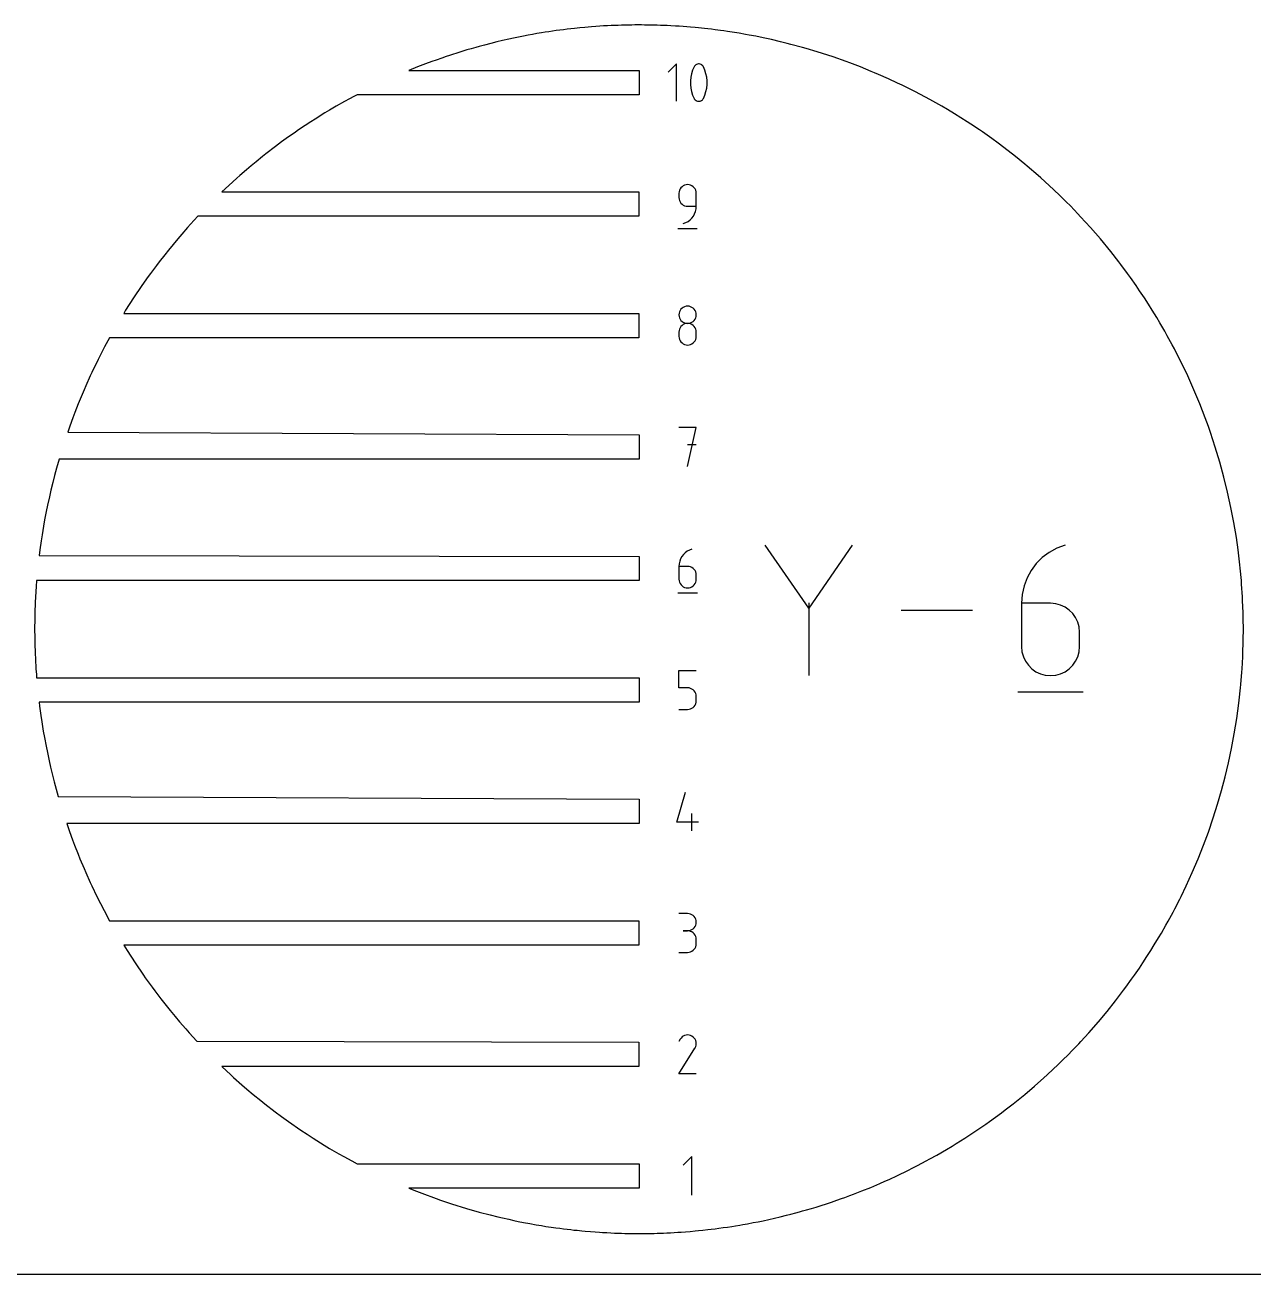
# Model space of a CAD drawing. Extents: x 0 to 1000, y 0 to 1000.
# Drawn here: x 207.2 to 409.4, y 0 to 205.7 of the extents above; entities that cross this region are included whole.
import ezdxf

# ---------------------------------------------------------------- set-up
doc = ezdxf.new("R2010")
doc.units = 0

msp = doc.modelspace()

# ---------------------------------------------------------------- linework, layer by layer
at = {"layer": 'annotation', "color": 1}
for p, q in [((314.487879, 199.238644), (313.119108, 197.869487)), ((314.487879, 193.081685), (314.487879, 199.238644)), ((316.974022, 197.624986), (316.856014, 197.042333)), ((317.151033, 198.196097), (316.974022, 197.624986)), ((317.387048, 198.751112), (317.151033, 198.196097)), ((317.466527, 198.883282), (317.387048, 198.751112)), ((317.387048, 198.751112), (317.387048, 198.751112)), ((317.565579, 198.995913), (317.466527, 198.883282)), ((317.680923, 199.087917), (317.565579, 198.995913)), ((317.809281, 199.158204), (317.680923, 199.087917)), ((317.947373, 199.205682), (317.809281, 199.158204)), ((318.091919, 199.229263), (317.947373, 199.205682)), ((318.23964, 199.227857), (318.091919, 199.229263)), ((318.387256, 199.200372), (318.23964, 199.227857)), ((318.531487, 199.14572), (318.387256, 199.200372)), ((318.586702, 199.116705), (318.531487, 199.14572)), ((318.531487, 199.14572), (318.531487, 199.14572)), ((318.639685, 199.083378), (318.586702, 199.116705)), ((318.69018, 199.046003), (318.639685, 199.083378)), ((318.737929, 199.004842), (318.69018, 199.046003)), ((318.782676, 198.96016), (318.737929, 199.004842)), ((318.824161, 198.912222), (318.782676, 198.96016)), ((318.862129, 198.861289), (318.824161, 198.912222)), ((318.896321, 198.807627), (318.862129, 198.861289)), ((318.926481, 198.751498), (318.896321, 198.807627)), ((319.16364, 198.195339), (318.926481, 198.751498)), ((318.926481, 198.751498), (318.926481, 198.751498)), ((319.34151, 197.62337), (319.16364, 198.195339)), ((319.46009, 197.040145), (319.34151, 197.62337)), ((316.856014, 197.042333), (316.79701, 196.452692)), ((316.79701, 196.452692), (316.79701, 195.860616)), ((316.79701, 195.860616), (316.856014, 195.27066)), ((319.519379, 196.450218), (319.46009, 197.040145)), ((319.46009, 195.268472), (319.519379, 195.858142)), ((319.519379, 195.858142), (319.519379, 196.450218)), ((316.856014, 195.27066), (316.974022, 194.687378)), ((316.974022, 194.687378), (317.151033, 194.115323)), ((317.151033, 194.115323), (317.387048, 193.559049)), ((317.387048, 193.559049), (317.387048, 193.559049)), ((317.387048, 193.559049), (317.417098, 193.503033)), ((317.417098, 193.503033), (317.451038, 193.449638)), ((317.451038, 193.449638), (317.488725, 193.399027)), ((317.488725, 193.399027), (317.530015, 193.351362)), ((317.530015, 193.351362), (317.574766, 193.306805)), ((318.632649, 193.224017), (318.747944, 193.31577)), ((318.747944, 193.31577), (318.846994, 193.427937)), ((318.846994, 193.427937), (318.926481, 193.559435)), ((318.926481, 193.559435), (319.16364, 194.114565)), ((318.926481, 193.559435), (318.926481, 193.559435)), ((319.16364, 194.114565), (319.34151, 194.685762)), ((319.34151, 194.685762), (319.46009, 195.268472)), ((317.574766, 193.306805), (317.622835, 193.265517)), ((317.622835, 193.265517), (317.674078, 193.227663)), ((317.674078, 193.227663), (317.728353, 193.193402)), ((317.728353, 193.193402), (317.785517, 193.162897)), ((317.785517, 193.162897), (317.785517, 193.162897)), ((317.785517, 193.162897), (317.928612, 193.109404)), ((317.928612, 193.109404), (318.075369, 193.082828)), ((318.075369, 193.082828), (318.222468, 193.082085)), ((318.222468, 193.082085), (318.366593, 193.106091)), ((318.366593, 193.106091), (318.504426, 193.153763)), ((318.504426, 193.153763), (318.632649, 193.224017)), ((315.402326, 179.02526), (315.230916, 178.853681)), ((315.600728, 179.16573), (315.402326, 179.02526)), ((315.822071, 179.27106), (315.600728, 179.16573)), ((316.062306, 179.337216), (315.822071, 179.27106)), ((316.317384, 179.360164), (316.062306, 179.337216)), ((316.572989, 179.337216), (316.317384, 179.360164)), ((316.317384, 179.360164), (316.317384, 179.360164)), ((316.813505, 179.27106), (316.572989, 179.337216)), ((317.034931, 179.16573), (316.813505, 179.27106)), ((317.233267, 179.02526), (317.034931, 179.16573)), ((317.404512, 178.853681), (317.233267, 179.02526)), ((314.919132, 178.192636), (314.896187, 177.936961)), ((314.896187, 177.936961), (314.896187, 177.225359)), ((314.896187, 177.225359), (314.896187, 177.225359)), ((314.896187, 177.225359), (314.919132, 176.969699)), ((314.985269, 178.433336), (314.919132, 178.192636)), ((314.919132, 176.969699), (314.985269, 176.729035)), ((315.090547, 178.655029), (314.985269, 178.433336)), ((315.230916, 178.853681), (315.090547, 178.655029)), ((317.544666, 178.655029), (317.404512, 178.853681)), ((317.649729, 178.433336), (317.544666, 178.655029)), ((317.715701, 178.192636), (317.649729, 178.433336)), ((317.73858, 177.936961), (317.715701, 178.192636)), ((317.73858, 175.802558), (317.73858, 177.936961)), ((317.73858, 177.936961), (317.73858, 177.936961)), ((314.985269, 176.729035), (315.090547, 176.507396)), ((315.090547, 176.507396), (315.230916, 176.308807)), ((315.230916, 176.308807), (315.402326, 176.137295)), ((315.402326, 176.137295), (315.600728, 175.996887)), ((315.600728, 175.996887), (315.822071, 175.891611)), ((315.822071, 175.891611), (316.062306, 175.825492)), ((316.062306, 175.825492), (316.317384, 175.802558)), ((316.317384, 175.802558), (317.73858, 175.802558)), ((317.466952, 174.563502), (317.615287, 174.956292)), ((317.615287, 174.956292), (317.707114, 175.371049)), ((317.707114, 175.371049), (317.73858, 175.802558)), ((315.606183, 172.960164), (316.012603, 173.111617)), ((315.606183, 172.960164), (315.606183, 172.960164)), ((316.012603, 173.111617), (316.385647, 173.316332)), ((316.385647, 173.316332), (316.721458, 173.569094)), ((316.721458, 173.569094), (317.016183, 173.864687)), ((317.016183, 173.864687), (317.265966, 174.197895)), ((317.265966, 174.197895), (317.466952, 174.563502)), ((314.718588, 172.160164), (317.918588, 172.160164)), ((314.983104, 158.427398), (314.917, 158.187628)), ((315.088339, 158.648392), (314.983104, 158.427398)), ((315.228665, 158.846543), (315.088339, 158.648392)), ((315.400042, 159.017785), (315.228665, 158.846543)), ((315.59843, 159.158053), (315.400042, 159.017785)), ((315.81979, 159.263278), (315.59843, 159.158053)), ((316.060082, 159.329395), (315.81979, 159.263278)), ((316.315265, 159.352338), (316.060082, 159.329395)), ((316.570447, 159.329395), (316.315265, 159.352338)), ((316.315265, 159.352338), (316.315265, 159.352338)), ((316.810739, 159.263278), (316.570447, 159.329395)), ((317.032099, 159.158053), (316.810739, 159.263278)), ((317.230487, 159.017785), (317.032099, 159.158053)), ((317.401865, 158.846543), (317.230487, 159.017785)), ((317.542191, 158.648392), (317.401865, 158.846543)), ((317.647425, 158.427398), (317.542191, 158.648392)), ((317.713529, 158.187628), (317.647425, 158.427398)), ((314.917, 158.187628), (314.894068, 157.933148)), ((314.894068, 157.933148), (314.894068, 157.933148)), ((314.894068, 157.933148), (314.917014, 157.677474)), ((314.917014, 157.677474), (314.98315, 157.436773)), ((314.98315, 157.436773), (315.088428, 157.21508)), ((315.088428, 157.21508), (315.228797, 157.016428)), ((315.228797, 157.016428), (315.400207, 156.84485)), ((315.59843, 156.315526), (315.400042, 156.175075)), ((315.400207, 156.84485), (315.598609, 156.704379)), ((315.81979, 156.420845), (315.59843, 156.315526)), ((315.598609, 156.704379), (315.819952, 156.599049)), ((316.060082, 156.486997), (315.81979, 156.420845)), ((315.819952, 156.599049), (316.060188, 156.532893)), ((316.315265, 156.509945), (316.060082, 156.486997)), ((316.060188, 156.532893), (316.315265, 156.509945)), ((316.315265, 156.509945), (316.570342, 156.532893)), ((316.570447, 156.48701), (316.315265, 156.509945)), ((316.315265, 156.509945), (316.315265, 156.509945)), ((316.315265, 156.509945), (316.315265, 156.509945)), ((316.570342, 156.532893), (316.810577, 156.599049)), ((316.810739, 156.420891), (316.570447, 156.48701)), ((316.810577, 156.599049), (317.03192, 156.704379)), ((317.032099, 156.315615), (316.810739, 156.420891)), ((317.03192, 156.704379), (317.230322, 156.84485)), ((317.230487, 156.175207), (317.032099, 156.315615)), ((317.230322, 156.84485), (317.401733, 157.016428)), ((317.401733, 157.016428), (317.542101, 157.21508)), ((317.542101, 157.21508), (317.647379, 157.436773)), ((317.647379, 157.436773), (317.713516, 157.677474)), ((317.713516, 157.677474), (317.736461, 157.933148)), ((317.736461, 157.933148), (317.713529, 158.187628)), ((317.736461, 157.933148), (317.736461, 157.933148)), ((314.917, 155.342698), (314.894068, 155.087143)), ((314.894068, 155.087143), (314.894068, 154.379153)), ((314.894068, 154.379153), (314.894068, 154.379153)), ((314.894068, 154.379153), (314.917014, 154.123617)), ((314.983104, 155.583305), (314.917, 155.342698)), ((315.088339, 155.804928), (314.983104, 155.583305)), ((315.228665, 156.003531), (315.088339, 155.804928)), ((315.400042, 156.175075), (315.228665, 156.003531)), ((317.401865, 156.003696), (317.230487, 156.175207)), ((317.542191, 155.805107), (317.401865, 156.003696)), ((317.647425, 155.583467), (317.542191, 155.805107)), ((317.713529, 155.342803), (317.647425, 155.583467)), ((317.713516, 154.123617), (317.736461, 154.379153)), ((317.736461, 155.087143), (317.713529, 155.342803)), ((317.736461, 154.379153), (317.736461, 155.087143)), ((317.736461, 155.087143), (317.736461, 155.087143)), ((314.917014, 154.123617), (314.98315, 153.883285)), ((314.98315, 153.883285), (315.088428, 153.662126)), ((315.088428, 153.662126), (315.228797, 153.464107)), ((315.228797, 153.464107), (315.400207, 153.293195)), ((315.400207, 153.293195), (315.598609, 153.153357)), ((315.598609, 153.153357), (315.819952, 153.048561)), ((315.819952, 153.048561), (316.060188, 152.982774)), ((316.060188, 152.982774), (316.315265, 152.959964)), ((316.315265, 152.959964), (316.570342, 152.982774)), ((316.315265, 152.959964), (316.315265, 152.959964)), ((316.570342, 152.982774), (316.810577, 153.048561)), ((316.810577, 153.048561), (317.03192, 153.153357)), ((317.03192, 153.153357), (317.230322, 153.293195)), ((317.230322, 153.293195), (317.401733, 153.464107)), ((317.401733, 153.464107), (317.542101, 153.662126)), ((317.542101, 153.662126), (317.647379, 153.883285)), ((317.647379, 153.883285), (317.713516, 154.123617)), ((317.742119, 139.360164), (314.896113, 139.360164)), ((316.319317, 132.960164), (317.742119, 139.360164)), ((317.742119, 136.510145), (316.319317, 136.510145)), ((317.035615, 119.360164), (316.628478, 119.207512)), ((317.035615, 119.360164), (317.035615, 119.360164)), ((336.250346, 109.648195), (329.081274, 120.015651)), ((343.41807, 120.015651), (336.250346, 109.648195)), ((377.091536, 119.502344), (375.836912, 118.811632)), ((378.458778, 120.014977), (377.091536, 119.502344)), ((378.458778, 120.014977), (378.458778, 120.014977)), ((315.02413, 117.358368), (314.932279, 116.942734)), ((315.172527, 117.751892), (315.02413, 117.358368)), ((315.373635, 118.118153), (315.172527, 117.751892)), ((315.62362, 118.451999), (315.373635, 118.118153)), ((315.918645, 118.748277), (315.62362, 118.451999)), ((316.254876, 119.001832), (315.918645, 118.748277)), ((316.628478, 119.207512), (316.254876, 119.001832)), ((374.707786, 117.960146), (373.717036, 116.965192)), ((375.836912, 118.811632), (374.707786, 117.960146)), ((314.932279, 116.942734), (314.90081, 116.510145)), ((314.90081, 116.510145), (314.90081, 114.382966)), ((316.322006, 116.510145), (314.90081, 116.510145)), ((316.577612, 116.487335), (316.322006, 116.510145)), ((316.818128, 116.421548), (316.577612, 116.487335)), ((317.039554, 116.316752), (316.818128, 116.421548)), ((317.23789, 116.176914), (317.039554, 116.316752)), ((317.409135, 116.006002), (317.23789, 116.176914)), ((317.549289, 115.807983), (317.409135, 116.006002)), ((317.654352, 115.586824), (317.549289, 115.807983)), ((317.720323, 115.346492), (317.654352, 115.586824)), ((317.743203, 115.090955), (317.720323, 115.346492)), ((372.877542, 115.844075), (372.202182, 114.6141)), ((373.717036, 116.965192), (372.877542, 115.844075)), ((314.90081, 114.382966), (314.90081, 114.382966)), ((314.90081, 114.382966), (314.923755, 114.127305)), ((314.923755, 114.127305), (314.989892, 113.886642)), ((314.989892, 113.886642), (315.095169, 113.665002)), ((315.095169, 113.665002), (315.235538, 113.466413)), ((315.235538, 113.466413), (315.406949, 113.294901)), ((315.406949, 113.294901), (315.60535, 113.154494)), ((315.60535, 113.154494), (315.826694, 113.049217)), ((316.818128, 113.049217), (317.039554, 113.154494)), ((317.039554, 113.154494), (317.23789, 113.294901)), ((317.23789, 113.294901), (317.409135, 113.466413)), ((317.409135, 113.466413), (317.549289, 113.665002)), ((317.549289, 113.665002), (317.654352, 113.886642)), ((317.654352, 113.886642), (317.720323, 114.127305)), ((317.720323, 114.127305), (317.743203, 114.382966)), ((317.743203, 114.382966), (317.743203, 115.090955)), ((317.743203, 115.090955), (317.743203, 115.090955)), ((371.703837, 113.292573), (371.395385, 111.8968)), ((372.202182, 114.6141), (371.703837, 113.292573)), ((314.722809, 112.160164), (317.922809, 112.160164)), ((315.826694, 113.049217), (316.066929, 112.983098)), ((316.066929, 112.983098), (316.322006, 112.960164)), ((316.322006, 112.960164), (316.577612, 112.983098)), ((316.322006, 112.960164), (316.322006, 112.960164)), ((316.577612, 112.983098), (316.818128, 113.049217)), ((371.395385, 111.8968), (371.289706, 110.444085)), ((336.250346, 110.482498), (336.250346, 98.521915)), ((363.232082, 109.268783), (351.480411, 109.268783)), ((371.289706, 110.444085), (371.289706, 103.300622)), ((376.062348, 110.444085), (371.289706, 110.444085)), ((376.920719, 110.367483), (376.062348, 110.444085)), ((377.728416, 110.146558), (376.920719, 110.367483)), ((378.472006, 109.794634), (377.728416, 110.146558)), ((379.138055, 109.325033), (378.472006, 109.794634)), ((379.713128, 108.751078), (379.138055, 109.325033)), ((380.183792, 108.086093), (379.713128, 108.751078)), ((380.536613, 107.3434), (380.183792, 108.086093)), ((380.758157, 106.536322), (380.536613, 107.3434)), ((380.83499, 105.678182), (380.758157, 106.536322)), ((380.83499, 103.300622), (380.83499, 105.678182)), ((380.83499, 105.678182), (380.83499, 105.678182)), ((371.289706, 103.300622), (371.289706, 103.300622)), ((371.289706, 103.300622), (371.366761, 102.442066)), ((380.758157, 102.442066), (380.83499, 103.300622)), ((371.366761, 102.442066), (371.58886, 101.633873)), ((371.58886, 101.633873), (371.942402, 100.889566)), ((371.942402, 100.889566), (372.413787, 100.222667)), ((379.713128, 100.222667), (380.183792, 100.889566)), ((380.183792, 100.889566), (380.536613, 101.633873)), ((380.536613, 101.633873), (380.758157, 102.442066)), ((314.897865, 96.510145), (314.897865, 99.360164)), ((314.897865, 99.360164), (317.740258, 99.360164)), ((372.413787, 100.222667), (372.989415, 99.646699)), ((372.989415, 99.646699), (373.655685, 99.175184)), ((373.655685, 99.175184), (374.398997, 98.821646)), ((374.398997, 98.821646), (375.205752, 98.599607)), ((376.920719, 98.599607), (377.728416, 98.821646)), ((377.728416, 98.821646), (378.472006, 99.175184)), ((378.472006, 99.175184), (379.138055, 99.646699)), ((379.138055, 99.646699), (379.713128, 100.222667)), ((375.205752, 98.599607), (376.062348, 98.522588)), ((376.062348, 98.522588), (376.920719, 98.599607)), ((376.062348, 98.522588), (376.062348, 98.522588)), ((316.319062, 96.510145), (314.897865, 96.510145)), ((316.574245, 96.487334), (316.319062, 96.510145)), ((316.814536, 96.421547), (316.574245, 96.487334)), ((317.035896, 96.316752), (316.814536, 96.421547)), ((317.234285, 96.176914), (317.035896, 96.316752)), ((317.405662, 96.006002), (317.234285, 96.176914)), ((317.545988, 95.807983), (317.405662, 96.006002)), ((317.651223, 95.586824), (317.545988, 95.807983)), ((317.717326, 95.346492), (317.651223, 95.586824)), ((317.740258, 95.090955), (317.717326, 95.346492)), ((317.740258, 94.382966), (317.740258, 95.090955)), ((317.740258, 95.090955), (317.740258, 95.090955)), ((370.691946, 95.83604), (381.438141, 95.83604)), ((314.897865, 92.960164), (316.319062, 92.960164)), ((316.319062, 92.960164), (316.574139, 92.983098)), ((316.319062, 92.960164), (316.319062, 92.960164)), ((316.574139, 92.983098), (316.814374, 93.049217)), ((316.814374, 93.049217), (317.035718, 93.154494)), ((317.035718, 93.154494), (317.234119, 93.294901)), ((317.234119, 93.294901), (317.40553, 93.466413)), ((317.40553, 93.466413), (317.545899, 93.665002)), ((317.545899, 93.665002), (317.651176, 93.886642)), ((317.651176, 93.886642), (317.717313, 94.127305)), ((317.717313, 94.127305), (317.740258, 94.382966)), ((314.542518, 74.382966), (315.961708, 79.360164)), ((318.096111, 74.382966), (314.542518, 74.382966)), ((317.030916, 72.960164), (317.030916, 75.802557)), ((316.315264, 59.352738), (314.894068, 59.352738)), ((316.57087, 59.329796), (316.315264, 59.352738)), ((316.811386, 59.263678), (316.57087, 59.329796)), ((317.032812, 59.158453), (316.811386, 59.263678)), ((317.231148, 59.018186), (317.032812, 59.158453)), ((317.402393, 58.846944), (317.231148, 59.018186)), ((317.542547, 58.648792), (317.402393, 58.846944)), ((317.64761, 58.427798), (317.542547, 58.648792)), ((317.713581, 58.188028), (317.64761, 58.427798)), ((317.64761, 57.437174), (317.713581, 57.677874)), ((317.736461, 57.933549), (317.713581, 58.188028)), ((317.713581, 57.677874), (317.736461, 57.933549)), ((317.736461, 57.933549), (317.736461, 57.933549)), ((316.315264, 56.510345), (315.603663, 56.510345)), ((315.603663, 56.510345), (316.315264, 56.510345)), ((316.315264, 56.510345), (316.57087, 56.533294)), ((316.57087, 56.487403), (316.315264, 56.510345)), ((316.315264, 56.510345), (316.315264, 56.510345)), ((316.57087, 56.533294), (316.811386, 56.599449)), ((316.811386, 56.421285), (316.57087, 56.487403)), ((316.811386, 56.599449), (317.032812, 56.704779)), ((317.032812, 56.31606), (316.811386, 56.421285)), ((317.032812, 56.704779), (317.231148, 56.84525)), ((317.231148, 56.175793), (317.032812, 56.31606)), ((317.231148, 56.84525), (317.402393, 57.016828)), ((317.402393, 56.004551), (317.231148, 56.175793)), ((317.402393, 57.016828), (317.542547, 57.215481)), ((317.542547, 55.806399), (317.402393, 56.004551)), ((317.542547, 57.215481), (317.64761, 57.437174)), ((317.64761, 55.585405), (317.542547, 55.806399)), ((317.713581, 55.345635), (317.64761, 55.585405)), ((317.402393, 53.465994), (317.542547, 53.664132)), ((317.542547, 53.664132), (317.64761, 53.885142)), ((317.64761, 53.885142), (317.713581, 54.124969)), ((317.736461, 55.091156), (317.713581, 55.345635)), ((317.713581, 54.124969), (317.736461, 54.379554)), ((317.736461, 54.379554), (317.736461, 55.091156)), ((317.736461, 55.091156), (317.736461, 55.091156)), ((314.894068, 52.960364), (316.315264, 52.960364)), ((316.315264, 52.960364), (316.57087, 52.983294)), ((316.315264, 52.960364), (316.315264, 52.960364)), ((316.57087, 52.983294), (316.811386, 53.049378)), ((316.811386, 53.049378), (317.032812, 53.15456)), ((317.032812, 53.15456), (317.231148, 53.294784)), ((317.231148, 53.294784), (317.402393, 53.465994)), ((315.614914, 39.17305), (315.413037, 39.033841)), ((315.835571, 39.274751), (315.614914, 39.17305)), ((316.069603, 39.337537), (315.835571, 39.274751)), ((316.311606, 39.360007), (316.069603, 39.337537)), ((316.556176, 39.340756), (316.311606, 39.360007)), ((316.797908, 39.27838), (316.556176, 39.340756)), ((317.031399, 39.171475), (316.797908, 39.27838)), ((317.240231, 39.023184), (317.031399, 39.171475)), ((317.031399, 39.171475), (317.031399, 39.171475)), ((314.896594, 32.960111), (317.523058, 37.188382)), ((315.087237, 38.64851), (314.900607, 38.290501)), ((315.235343, 38.858526), (315.087237, 38.64851)), ((315.413037, 39.033841), (315.235343, 38.858526)), ((317.414837, 38.845236), (317.240231, 39.023184)), ((317.553665, 38.643084), (317.414837, 38.845236)), ((317.523058, 37.188382), (317.526198, 37.192267)), ((317.523058, 37.188382), (317.523058, 37.188382)), ((317.526198, 37.192267), (317.529209, 37.196185)), ((317.529209, 37.196185), (317.532111, 37.20017)), ((317.532111, 37.20017), (317.534924, 37.204253)), ((317.534924, 37.204253), (317.537667, 37.208469)), ((317.537667, 37.208469), (317.540361, 37.21285)), ((317.540361, 37.21285), (317.543025, 37.217428)), ((317.543025, 37.217428), (317.545679, 37.222239)), ((317.545679, 37.222239), (317.548343, 37.227313)), ((317.548343, 37.227313), (317.656789, 37.460156)), ((317.548343, 37.227313), (317.548343, 37.227313)), ((317.655162, 38.422183), (317.553665, 38.643084)), ((317.717775, 38.187985), (317.655162, 38.422183)), ((317.656789, 37.460156), (317.720142, 37.701518)), ((317.739953, 37.945946), (317.717775, 38.187985)), ((317.720142, 37.701518), (317.739953, 37.945946)), ((317.738987, 32.960111), (314.896594, 32.960111)), ((317.030495, 19.360163), (315.607693, 17.93696)), ((317.030495, 12.960163), (317.030495, 19.360163))]:
    msp.add_line(p, q, dxfattribs=at)
at = {"layer": 'boundary', "color": 5}
for p, q in [((308.162315, 205.650984), (307.627732, 205.648624)), ((308.716154, 205.65038), (308.162315, 205.650984)), ((288.479943, 203.65516), (287.643569, 203.479299)), ((289.329206, 203.827905), (288.479943, 203.65516)), ((290.064017, 203.9629), (289.329206, 203.827905)), ((290.805652, 204.098139), (290.064017, 203.9629)), ((291.50436, 204.224444), (290.805652, 204.098139)), ((292.276364, 204.353002), (291.50436, 204.224444)), ((292.859093, 204.442873), (292.276364, 204.353002)), ((293.492527, 204.539631), (292.859093, 204.442873)), ((294.092275, 204.63014), (293.492527, 204.539631)), ((294.66141, 204.714946), (294.092275, 204.63014)), ((295.282557, 204.79748), (294.66141, 204.714946)), ((295.916856, 204.87564), (295.282557, 204.79748)), ((296.514134, 204.947813), (295.916856, 204.87564)), ((297.07818, 205.014586), (296.514134, 204.947813)), ((297.699219, 205.086312), (297.07818, 205.014586)), ((298.602034, 205.180102), (297.699219, 205.086312)), ((299.384094, 205.249579), (298.602034, 205.180102)), ((299.924455, 205.295845), (299.384094, 205.249579)), ((300.507388, 205.343601), (299.924455, 205.295845)), ((301.197442, 205.39748), (300.507388, 205.343601)), ((301.848506, 205.445263), (301.197442, 205.39748)), ((302.477331, 205.486315), (301.848506, 205.445263)), ((303.112418, 205.518329), (302.477331, 205.486315)), ((303.730298, 205.54666), (303.112418, 205.518329)), ((304.320532, 205.570936), (303.730298, 205.54666)), ((304.887686, 205.591525), (304.320532, 205.570936)), ((305.435756, 205.608727), (304.887686, 205.591525)), ((305.968288, 205.622781), (305.435756, 205.608727)), ((306.488479, 205.633878), (305.968288, 205.622781)), ((307.111895, 205.643554), (306.488479, 205.633878)), ((307.627732, 205.648624), (307.111895, 205.643554)), ((309.231026, 205.646874), (308.716154, 205.65038)), ((309.755126, 205.640502), (309.231026, 205.646874)), ((310.282347, 205.631292), (309.755126, 205.640502)), ((310.790974, 205.619811), (310.282347, 205.631292)), ((311.311949, 205.605494), (310.790974, 205.619811)), ((311.848273, 205.588159), (311.311949, 205.605494)), ((312.403282, 205.567573), (311.848273, 205.588159)), ((312.980728, 205.543452), (312.403282, 205.567573)), ((313.584895, 205.515448), (312.980728, 205.543452)), ((314.308759, 205.478369), (313.584895, 205.515448)), ((314.94906, 205.433824), (314.308759, 205.478369)), ((315.611749, 205.384496), (314.94906, 205.433824)), ((316.169033, 205.340489), (315.611749, 205.384496)), ((316.790047, 205.289389), (316.169033, 205.340489)), ((317.569276, 205.221895), (316.790047, 205.289389)), ((318.086593, 205.175431), (317.569276, 205.221895)), ((318.610287, 205.123589), (318.086593, 205.175431)), ((319.122187, 205.065361), (318.610287, 205.123589)), ((319.66162, 205.00261), (319.122187, 205.065361)), ((320.231551, 204.934878), (319.66162, 205.00261)), ((320.835378, 204.861644), (320.231551, 204.934878)), ((321.760319, 204.746619), (320.835378, 204.861644)), ((322.298811, 204.667029), (321.760319, 204.746619)), ((322.892261, 204.57817), (322.298811, 204.667029)), ((323.677201, 204.458669), (322.892261, 204.57817)), ((324.785992, 204.286563), (323.677201, 204.458669)), ((325.833242, 204.097931), (324.785992, 204.286563)), ((326.431639, 203.989196), (325.833242, 204.097931)), ((327.542108, 203.783888), (326.431639, 203.989196)), ((328.753109, 203.530491), (327.542108, 203.783888)), ((280.684173, 201.737135), (279.985437, 201.532071)), ((281.447105, 201.961039), (280.684173, 201.737135)), ((282.033137, 202.118496), (281.447105, 201.961039)), ((282.871568, 202.341702), (282.033137, 202.118496)), ((283.947171, 202.627755), (282.871568, 202.341702)), ((284.895207, 202.854911), (283.947171, 202.627755)), ((285.844734, 203.081393), (284.895207, 202.854911)), ((286.868182, 203.315509), (285.844734, 203.081393)), ((287.643569, 203.479299), (286.868182, 203.315509)), ((330.134594, 203.23782), (328.753109, 203.530491)), ((331.627247, 202.882924), (330.134594, 203.23782)), ((332.689052, 202.627755), (331.627247, 202.882924)), ((333.329243, 202.458503), (332.689052, 202.627755)), ((335.2575, 201.942003), (333.329243, 202.458503)), ((335.86108, 201.764324), (335.2575, 201.942003)), ((337.647225, 201.238063), (335.86108, 201.764324)), ((274.198723, 199.625038), (273.1927, 199.243572)), ((274.908408, 199.875202), (274.198723, 199.625038)), ((275.83905, 200.200882), (274.908408, 199.875202)), ((276.577286, 200.459229), (275.83905, 200.200882)), ((277.104416, 200.629991), (276.577286, 200.459229)), ((277.635724, 200.802106), (277.104416, 200.629991)), ((278.338162, 201.027868), (277.635724, 200.802106)), ((278.992164, 201.238063), (278.338162, 201.027868)), ((279.985437, 201.532071), (278.992164, 201.238063)), ((340.264273, 200.388492), (337.647225, 201.238063)), ((342.439317, 199.625038), (340.264273, 200.388492)), ((343.003549, 199.411997), (342.439317, 199.625038)), ((271.853942, 198.735939), (270.445412, 198.160164)), ((270.445412, 198.160164), (308.319687, 198.160165)), ((273.1927, 199.243572), (271.853942, 198.735939)), ((308.319687, 198.160165), (308.319687, 194.160164)), ((344.781254, 198.735939), (343.003549, 199.411997)), ((346.558088, 198.011756), (344.781254, 198.735939)), ((347.092627, 197.79247), (346.558088, 198.011756)), ((347.73792, 197.509673), (347.092627, 197.79247)), ((349.36824, 196.79519), (347.73792, 197.509673)), ((350.861465, 196.098029), (349.36824, 196.79519)), ((351.61386, 195.744685), (350.861465, 196.098029)), ((352.194713, 195.454769), (351.61386, 195.744685)), ((353.824025, 194.641542), (352.194713, 195.454769)), ((260.634774, 193.486453), (259.818638, 193.02789)), ((261.390104, 193.887346), (260.634774, 193.486453)), ((261.904124, 194.160165), (261.390104, 193.887346)), ((308.319687, 194.160164), (261.904124, 194.160165)), ((356.18555, 193.385931), (353.824025, 194.641542)), ((358.148744, 192.280065), (356.18555, 193.385931)), ((257.388703, 191.627424), (256.617236, 191.167038)), ((258.487687, 192.280065), (257.388703, 191.627424)), ((259.818638, 193.02789), (258.487687, 192.280065)), ((359.105246, 191.710599), (358.148744, 192.280065)), ((360.259978, 191.02311), (359.105246, 191.710599)), ((254.301363, 189.716304), (253.382679, 189.106277)), ((255.006267, 190.160309), (254.301363, 189.716304)), ((256.617236, 191.167038), (255.006267, 190.160309)), ((362.339559, 189.716304), (360.259978, 191.02311)), ((362.951892, 189.310654), (362.339559, 189.716304)), ((364.379727, 188.36044), (362.951892, 189.310654)), ((251.751103, 188.004929), (250.251578, 186.956274)), ((252.259468, 188.36044), (251.751103, 188.004929)), ((253.382679, 189.106277), (252.259468, 188.36044)), ((364.844877, 188.034429), (364.379727, 188.36044)), ((366.383186, 186.956274), (364.844877, 188.034429)), ((248.497123, 185.662134), (246.890523, 184.421759)), ((249.477036, 186.386336), (248.497123, 185.662134)), ((250.251578, 186.956274), (249.477036, 186.386336)), ((367.429757, 186.184461), (366.383186, 186.956274)), ((368.351542, 185.504673), (367.429757, 186.184461)), ((370.283653, 184.006466), (368.351542, 185.504673)), ((245.288394, 183.134562), (244.465452, 182.462538)), ((246.356103, 184.006466), (245.288394, 183.134562)), ((246.890523, 184.421759), (246.356103, 184.006466)), ((371.851146, 182.729171), (370.283653, 184.006466)), ((243.694132, 181.800944), (242.613219, 180.873803)), ((244.465452, 182.462538), (243.694132, 181.800944)), ((372.24555, 182.403702), (371.851146, 182.729171)), ((374.02602, 180.873803), (372.24555, 182.403702)), ((240.800502, 179.24118), (239.657163, 178.160164)), ((242.110872, 180.421366), (240.800502, 179.24118)), ((242.613219, 180.873803), (242.110872, 180.421366)), ((374.457185, 180.484782), (374.02602, 180.873803)), ((375.835515, 179.24118), (374.457185, 180.484782)), ((376.581491, 178.534612), (375.835515, 179.24118)), ((239.657163, 178.160164), (308.318588, 178.160164)), ((308.318588, 178.160164), (308.318588, 174.160164)), ((377.604511, 177.565635), (376.581491, 178.534612)), ((378.622402, 176.553626), (377.604511, 177.565635)), ((379.331966, 175.848165), (378.622402, 176.553626)), ((380.583176, 174.542362), (379.331966, 175.848165)), ((234.498886, 172.857635), (233.983105, 172.291447)), ((235.688647, 174.160164), (234.498886, 172.857635)), ((308.318588, 174.160164), (235.688647, 174.160164)), ((381.016859, 174.089757), (380.583176, 174.542362)), ((382.658219, 172.291447), (381.016859, 174.089757)), ((233.049857, 171.215699), (232.389331, 170.454314)), ((233.983105, 172.291447), (233.049857, 171.215699)), ((384.272635, 170.432371), (382.658219, 172.291447)), ((231.627778, 169.532182), (230.840918, 168.57941)), ((232.389331, 170.454314), (231.627778, 169.532182)), ((385.987771, 168.341211), (384.272635, 170.432371)), ((229.338765, 166.667844), (228.87245, 166.043808)), ((230.234666, 167.807924), (229.338765, 166.667844)), ((230.840918, 168.57941), (230.234666, 167.807924)), ((387.300943, 166.667844), (385.987771, 168.341211)), ((387.633711, 166.221917), (387.300943, 166.667844)), ((227.883769, 164.720737), (227.542943, 164.240748)), ((228.87245, 166.043808), (227.883769, 164.720737)), ((388.753943, 164.720737), (387.633711, 166.221917)), ((389.211472, 164.075512), (388.753943, 164.720737)), ((226.476778, 162.739256), (225.118619, 160.724536)), ((227.542943, 164.240748), (226.476778, 162.739256)), ((390.159008, 162.739256), (389.211472, 164.075512)), ((390.721933, 161.903058), (390.159008, 162.739256)), ((225.118619, 160.724536), (223.810103, 158.677755)), ((391.51531, 160.724536), (390.721933, 161.903058)), ((392.165821, 159.705619), (391.51531, 160.724536)), ((223.810103, 158.677755), (223.496667, 158.160164)), ((392.822043, 158.677756), (392.165821, 159.705619)), ((393.543751, 157.484336), (392.822043, 158.677756)), ((223.496667, 158.160164), (308.316067, 158.160164)), ((308.316067, 158.160164), (308.316067, 154.160164)), ((394.078451, 156.600153), (393.543751, 157.484336)), ((394.856248, 155.240357), (394.078451, 156.600153)), ((395.283786, 154.492912), (394.856248, 155.240357)), ((396.110403, 152.96224), (395.283786, 154.492912)), ((220.355141, 152.646931), (219.281185, 150.550235)), ((221.170971, 154.160164), (220.355141, 152.646931)), ((308.316067, 154.160164), (221.170971, 154.160164)), ((396.446148, 152.340524), (396.110403, 152.96224)), ((397.320287, 150.621293), (396.446148, 152.340524)), ((219.281185, 150.550235), (218.250204, 148.415107)), ((397.576998, 150.116404), (397.320287, 150.621293)), ((218.250204, 148.415107), (217.98805, 147.865013)), ((398.65171, 147.865013), (397.576998, 150.116404)), ((217.266774, 146.248635), (216.971856, 145.587726)), ((217.98805, 147.865013), (217.266774, 146.248635)), ((399.669602, 145.587726), (398.65171, 147.865013)), ((216.332159, 144.052099), (216.013012, 143.285962)), ((216.971856, 145.587726), (216.332159, 144.052099)), ((400.63003, 143.285962), (399.669602, 145.587726)), ((216.013012, 143.285962), (215.447572, 141.826803)), ((401.532427, 140.961155), (400.63003, 143.285962)), ((215.112124, 140.961156), (214.614147, 139.574073)), ((215.447572, 141.826803), (215.112124, 140.961156)), ((402.048763, 139.525342), (401.532427, 140.961155)), ((214.614147, 139.574073), (214.269735, 138.614748)), ((214.269735, 138.614748), (308.320119, 138.160164)), ((308.320119, 138.160164), (308.320119, 134.160164)), ((402.386702, 138.58038), (402.048763, 139.525342)), ((403.193171, 136.131757), (402.386702, 138.58038)), ((403.933918, 133.6711), (403.193171, 136.131757)), ((212.852743, 134.160164), (212.431439, 132.664743)), ((308.320119, 134.160164), (212.852743, 134.160164)), ((212.431439, 132.664743), (212.098666, 131.460515)), ((404.609116, 131.199869), (403.933918, 133.6711)), ((211.812995, 130.31585), (211.495181, 129.042373)), ((212.098666, 131.460515), (211.812995, 130.31585)), ((405.218951, 128.719541), (404.609116, 131.199869)), ((211.250629, 127.946398), (210.952437, 126.610031)), ((211.495181, 129.042373), (211.250629, 127.946398)), ((405.763633, 126.231608), (405.218951, 128.719541)), ((210.745159, 125.557811), (210.470788, 124.164989)), ((210.952437, 126.610031), (210.745159, 125.557811)), ((406.243374, 123.73756), (405.763633, 126.231608)), ((210.470788, 124.164989), (210.297383, 123.151523)), ((406.658402, 121.238902), (406.243374, 123.73756)), ((210.050523, 121.708771), (209.908033, 120.728985)), ((210.297383, 123.151523), (210.050523, 121.708771)), ((209.908033, 120.728985), (209.691911, 119.242909)), ((406.948379, 119.242909), (406.658402, 121.238902)), ((209.691911, 119.242909), (209.577815, 118.291657)), ((209.577815, 118.291657), (308.322809, 118.160164)), ((308.322809, 118.160164), (308.322809, 114.160164)), ((407.008979, 118.737145), (406.948379, 119.242909)), ((407.244807, 116.768918), (407.008979, 118.737145)), ((407.297097, 116.212716), (407.244807, 116.768918)), ((407.487145, 114.191326), (407.297097, 116.212716)), ((209.086638, 113.213738), (208.972216, 111.51748)), ((209.150482, 114.160164), (209.086638, 113.213738)), ((308.322809, 114.160164), (209.150482, 114.160164)), ((407.527662, 113.590089), (407.487145, 114.191326)), ((407.667323, 111.51748), (407.527662, 113.590089)), ((208.972216, 111.51748), (208.933254, 110.553966)), ((407.692346, 110.897947), (407.667323, 111.51748)), ((208.933254, 110.553966), (208.86394, 108.839786)), ((407.775487, 108.839786), (407.692346, 110.897947)), ((208.851059, 107.883657), (208.827844, 106.160167)), ((208.86394, 108.839786), (208.851059, 107.883657)), ((407.783961, 108.209971), (407.775487, 108.839786)), ((407.809412, 105.843032), (407.783961, 108.209971)), ((208.827844, 106.160167), (208.836909, 104.816961)), ((407.802497, 104.816961), (407.809412, 105.843032)), ((208.836909, 104.816961), (208.861995, 103.87805)), ((208.861995, 103.87805), (208.90708, 102.1905)), ((407.732387, 102.190501), (407.786, 104.198935)), ((407.786, 104.198935), (407.802497, 104.816961)), ((208.90708, 102.1905), (208.955495, 101.272791)), ((208.955495, 101.272791), (209.041107, 99.650118)), ((407.598501, 99.650118), (407.701306, 101.600764)), ((407.701306, 101.600764), (407.732387, 102.190501)), ((209.041107, 99.650118), (209.115504, 98.703953)), ((407.396337, 97.076356), (407.55271, 99.067166)), ((407.55271, 99.067166), (407.598501, 99.650118)), ((209.115504, 98.703953), (209.158262, 98.160164)), ((209.158262, 98.160164), (308.319865, 98.160164)), ((308.319865, 98.160164), (308.319865, 94.160164)), ((407.337522, 96.514724), (407.396337, 97.076356)), ((407.126823, 94.502795), (407.337522, 96.514724)), ((308.319865, 94.160164), (209.558219, 94.160164)), ((209.558219, 94.160164), (209.643725, 93.508286)), ((209.643725, 93.508286), (209.848983, 91.943535)), ((406.713987, 91.451369), (407.057282, 93.972095)), ((407.057282, 93.972095), (407.126823, 94.502795)), ((209.848983, 91.943535), (210.010255, 90.920243)), ((210.010255, 90.920243), (210.248942, 89.405689)), ((406.30972, 88.958598), (406.713987, 91.451369)), ((210.248942, 89.405689), (210.443476, 88.348976)), ((405.850457, 86.514759), (406.30972, 88.958598)), ((210.443476, 88.348976), (210.711453, 86.893319)), ((210.711453, 86.893319), (210.930858, 85.848914)), ((405.354564, 84.191825), (405.850457, 86.514759)), ((210.930858, 85.848914), (211.209801, 84.521108)), ((211.209801, 84.521108), (211.466756, 83.430649)), ((211.466756, 83.430649), (211.765796, 82.161603)), ((404.804917, 81.886983), (405.354564, 84.191825)), ((211.765796, 82.161603), (212.064375, 81.01979)), ((212.064375, 81.01979), (212.379109, 79.816193)), ((404.202304, 79.601549), (404.804917, 81.886983)), ((212.379109, 79.816193), (212.723892, 78.617705)), ((212.723892, 78.617705), (308.320117, 78.160163)), ((308.320117, 78.160163), (308.320117, 74.160164)), ((403.547506, 77.336831), (404.202304, 79.601549)), ((402.841394, 75.094107), (403.547506, 77.336831)), ((308.320117, 74.160164), (214.121841, 74.160164)), ((214.121841, 74.160164), (214.559199, 72.878263)), ((402.048764, 72.77667), (402.841394, 75.094107)), ((214.559199, 72.878263), (215.075458, 71.477606)), ((401.246222, 70.602911), (402.048764, 72.77667)), ((215.075458, 71.477606), (215.397857, 70.602911)), ((215.397857, 70.602911), (215.984174, 69.124085)), ((400.35089, 68.348443), (401.246222, 70.602911)), ((215.984174, 69.124085), (216.291698, 68.348443)), ((216.291698, 68.348443), (216.955579, 66.786025)), ((399.400804, 66.116184), (400.35089, 68.348443)), ((216.955579, 66.786025), (217.240199, 66.116184)), ((217.240199, 66.116184), (217.989842, 64.464723)), ((398.396525, 63.907441), (399.400804, 66.116184)), ((217.989842, 64.464723), (218.242806, 63.907441)), ((218.242806, 63.907441), (219.087144, 62.161469)), ((397.561658, 62.183919), (398.396525, 63.907441)), ((219.087144, 62.161469), (220.247678, 59.877534)), ((396.519731, 60.132793), (397.338642, 61.723514)), ((397.338642, 61.723514), (397.561658, 62.183919)), ((220.247678, 59.877534), (221.174065, 58.160164)), ((396.227779, 59.565688), (396.519731, 60.132793)), ((221.174065, 58.160164), (308.316067, 58.160164)), ((308.316067, 58.160164), (308.316067, 54.160163)), ((395.064577, 57.435222), (395.434824, 58.113354)), ((395.434824, 58.113354), (396.227779, 59.565688)), ((393.849737, 55.333373), (394.308275, 56.126708)), ((394.308275, 56.126708), (395.064577, 57.435222)), ((308.316067, 54.160163), (223.498692, 54.160164)), ((223.498692, 54.160164), (224.048508, 53.261382)), ((392.583956, 53.261382), (393.141442, 54.173944)), ((393.141442, 54.173944), (393.849737, 55.333373)), ((224.048508, 53.261382), (225.366283, 51.220452)), ((391.267986, 51.220452), (391.935773, 52.25612)), ((391.935773, 52.25612), (392.583956, 53.261382)), ((225.366283, 51.220452), (226.733536, 49.211793)), ((389.902603, 49.211793), (390.692792, 50.374266)), ((390.692792, 50.374266), (391.267986, 51.220452)), ((226.733536, 49.211793), (227.044082, 48.778586)), ((227.044082, 48.778586), (228.149478, 47.23658)), ((388.488601, 47.23658), (389.41409, 48.529393)), ((389.41409, 48.529393), (389.902603, 49.211793)), ((228.149478, 47.23658), (228.606599, 46.630554)), ((228.606599, 46.630554), (229.613262, 45.295977)), ((229.613262, 45.295977), (230.237075, 44.509447)), ((386.756318, 44.954459), (388.101343, 46.722475)), ((388.101343, 46.722475), (388.488601, 47.23658)), ((230.237075, 44.509447), (231.124044, 43.391115)), ((231.124044, 43.391115), (231.936532, 42.416264)), ((383.962897, 41.523115), (385.38088, 43.226255)), ((385.38088, 43.226255), (386.756318, 44.954459)), ((231.936532, 42.416264), (232.680929, 41.523115)), ((232.680929, 41.523115), (233.706185, 40.351972)), ((382.35775, 39.693079), (383.962897, 41.523115)), ((233.706185, 40.351972), (234.283002, 39.693079)), ((234.283002, 39.693079), (235.547476, 38.317482)), ((381.060471, 38.28451), (382.35775, 39.693079)), ((235.547476, 38.317482), (308.318593, 38.160164)), ((308.318593, 38.160164), (308.318593, 34.160163)), ((379.566666, 36.721337), (380.708257, 37.902079)), ((380.708257, 37.902079), (381.060471, 38.28451)), ((377.280199, 34.441389), (378.051822, 35.201705)), ((378.051822, 35.201705), (379.015409, 36.151174)), ((379.015409, 36.151174), (379.566666, 36.721337)), ((308.318593, 34.160163), (239.653372, 34.160163)), ((239.653372, 34.160163), (241.132986, 32.773716)), ((375.503623, 32.773715), (376.518392, 33.726281)), ((376.518392, 33.726281), (377.280199, 34.441389)), ((241.132986, 32.773716), (241.571429, 32.382378)), ((241.571429, 32.382378), (242.953101, 31.149148)), ((242.953101, 31.149148), (243.764915, 30.459103)), ((371.830539, 29.568636), (373.406503, 30.910521)), ((373.406503, 30.910521), (374.969015, 32.295693)), ((374.969015, 32.295693), (375.503623, 32.773715)), ((243.764915, 30.459103), (244.812519, 29.568636)), ((244.812519, 29.568636), (246.050493, 28.566897)), ((369.928831, 28.033101), (371.830539, 29.568636)), ((246.050493, 28.566897), (246.710169, 28.033101)), ((246.710169, 28.033101), (248.434042, 26.705811)), ((367.989928, 26.543451), (368.616924, 27.025169)), ((368.616924, 27.025169), (369.928831, 28.033101)), ((248.434042, 26.705811), (249.477038, 25.934201)), ((249.477038, 25.934201), (250.620598, 25.100565)), ((250.620598, 25.100565), (252.634868, 23.705289)), ((365.389263, 24.666174), (366.014982, 25.100565)), ((366.014982, 25.100565), (367.002645, 25.822149)), ((367.002645, 25.822149), (367.989928, 26.543451)), ((252.634868, 23.705289), (253.666465, 23.026889)), ((253.666465, 23.026889), (254.682927, 22.358441)), ((361.957093, 22.358442), (362.951899, 23.011113)), ((362.951899, 23.011113), (363.780798, 23.557423)), ((363.780798, 23.557423), (365.389263, 24.666174)), ((254.682927, 22.358441), (256.511103, 21.218247)), ((256.511103, 21.218247), (257.388696, 20.691498)), ((257.388696, 20.691498), (258.882828, 19.813145)), ((358.927092, 20.504163), (359.871562, 21.060798)), ((359.871562, 21.060798), (360.538267, 21.47563)), ((360.538267, 21.47563), (361.957093, 22.358442)), ((258.882828, 19.813145), (259.701961, 19.357671)), ((259.701961, 19.357671), (261.035422, 18.616204)), ((261.035422, 18.616204), (261.904122, 18.160163)), ((354.158712, 17.859262), (355.604449, 18.616204)), ((355.604449, 18.616204), (356.185552, 18.938462)), ((356.185552, 18.938462), (357.335339, 19.57942)), ((357.335339, 19.57942), (358.927092, 20.504163)), ((261.904122, 18.160163), (308.319696, 18.160163)), ((308.319696, 18.160163), (308.319696, 14.160163)), ((350.86147, 16.218485), (352.581233, 17.058405)), ((352.581233, 17.058405), (353.399846, 17.461944)), ((353.399846, 17.461944), (354.158712, 17.859262)), ((346.456888, 14.260947), (347.957865, 14.907312)), ((347.957865, 14.907312), (348.803771, 15.271744)), ((348.803771, 15.271744), (349.475508, 15.580808)), ((349.475508, 15.580808), (350.86147, 16.218485)), ((308.319696, 14.160163), (270.434758, 14.160163)), ((270.434758, 14.160163), (271.700411, 13.652582)), ((271.700411, 13.652582), (272.567349, 13.307195)), ((272.567349, 13.307195), (274.908406, 12.439576)), ((274.908406, 12.439576), (275.654693, 12.183095)), ((340.869635, 12.144483), (341.649403, 12.411083)), ((341.649403, 12.411083), (342.219572, 12.621499)), ((342.219572, 12.621499), (343.003544, 12.910816)), ((343.003544, 12.910816), (343.605922, 13.134719)), ((343.605922, 13.134719), (345.017252, 13.685712)), ((345.017252, 13.685712), (346.456888, 14.260947)), ((275.654693, 12.183095), (277.444025, 11.573168)), ((277.444025, 11.573168), (279.941448, 10.79397)), ((279.941448, 10.79397), (282.033138, 10.201022)), ((334.751734, 10.243041), (335.257503, 10.385504)), ((335.257503, 10.385504), (335.888498, 10.564891)), ((335.888498, 10.564891), (336.694288, 10.79397)), ((336.694288, 10.79397), (337.463297, 11.032441)), ((337.463297, 11.032441), (338.295027, 11.292574)), ((338.295027, 11.292574), (339.192176, 11.573168)), ((339.192176, 11.573168), (340.014613, 11.852154)), ((340.014613, 11.852154), (340.869635, 12.144483)), ((282.033138, 10.201022), (283.835522, 9.728762)), ((283.835522, 9.728762), (285.080102, 9.413635)), ((285.080102, 9.413635), (285.828624, 9.243411)), ((285.828624, 9.243411), (286.868183, 9.008193)), ((286.868183, 9.008193), (287.739108, 8.813344)), ((287.739108, 8.813344), (288.451912, 8.671463)), ((288.451912, 8.671463), (289.329204, 8.498075)), ((289.329204, 8.498075), (290.338159, 8.301194)), ((290.338159, 8.301194), (291.375074, 8.121584)), ((325.437639, 8.151148), (326.155593, 8.273479)), ((326.155593, 8.273479), (327.109258, 8.459311)), ((327.109258, 8.459311), (327.922237, 8.619345)), ((327.922237, 8.619345), (328.753107, 8.783978)), ((328.753107, 8.783978), (329.674436, 8.987187)), ((329.674436, 8.987187), (330.604955, 9.197207)), ((330.604955, 9.197207), (331.558739, 9.413634)), ((331.558739, 9.413634), (332.591455, 9.675707)), ((332.591455, 9.675707), (333.329241, 9.863068)), ((333.329241, 9.863068), (334.151539, 10.073981)), ((334.151539, 10.073981), (334.751734, 10.243041)), ((291.375074, 8.121584), (292.276362, 7.970583)), ((292.276362, 7.970583), (293.004778, 7.850374)), ((293.004778, 7.850374), (293.884702, 7.718644)), ((293.884702, 7.718644), (294.60686, 7.618464)), ((294.60686, 7.618464), (295.282556, 7.526371)), ((295.282556, 7.526371), (295.916855, 7.441513)), ((295.916855, 7.441513), (296.514131, 7.365136)), ((296.514131, 7.365136), (297.078179, 7.303516)), ((297.078179, 7.303516), (297.612302, 7.24641)), ((297.612302, 7.24641), (298.119403, 7.193406)), ((298.119403, 7.193406), (298.9303, 7.111465)), ((298.9303, 7.111465), (299.444008, 7.061305)), ((299.444008, 7.061305), (300.329423, 6.985876)), ((300.329423, 6.985876), (301.094489, 6.930631)), ((301.094489, 6.930631), (301.807748, 6.88247)), ((301.807748, 6.88247), (302.321077, 6.850102)), ((302.321077, 6.850102), (303.00837, 6.809745)), ((303.00837, 6.809745), (303.669444, 6.774575)), ((303.669444, 6.774575), (304.296382, 6.744795)), ((304.296382, 6.744795), (304.887686, 6.721074)), ((304.887686, 6.721074), (305.435756, 6.705632)), ((305.435756, 6.705632), (305.968288, 6.693015)), ((305.968288, 6.693015), (306.488479, 6.683053)), ((306.488479, 6.683053), (306.999258, 6.675616)), ((306.999258, 6.675616), (307.513155, 6.670534)), ((307.513155, 6.670534), (308.050816, 6.667836)), ((308.050816, 6.667836), (308.716153, 6.668239)), ((308.716153, 6.668239), (309.231027, 6.671386)), ((309.231027, 6.671386), (309.755126, 6.677106)), ((309.755126, 6.677106), (310.282347, 6.685375)), ((310.282347, 6.685375), (310.790973, 6.695681)), ((310.790973, 6.695681), (311.311947, 6.708533)), ((311.311947, 6.708533), (311.848272, 6.724096)), ((311.848272, 6.724096), (312.37783, 6.746425)), ((312.37783, 6.746425), (312.924008, 6.77235)), ((312.924008, 6.77235), (313.490728, 6.80206)), ((313.490728, 6.80206), (314.081791, 6.835895)), ((314.081791, 6.835895), (314.701523, 6.874267)), ((314.701523, 6.874267), (315.246878, 6.910207)), ((315.246878, 6.910207), (315.989753, 6.962446)), ((315.989753, 6.962446), (316.753924, 7.019649)), ((316.753924, 7.019649), (317.548841, 7.095818)), ((317.548841, 7.095818), (318.123305, 7.152996)), ((318.123305, 7.152996), (318.805362, 7.223401)), ((318.805362, 7.223401), (319.661618, 7.314568)), ((319.661618, 7.314568), (320.225073, 7.376362)), ((320.225073, 7.376362), (320.835379, 7.456709)), ((320.835379, 7.456709), (321.476992, 7.542848)), ((321.476992, 7.542848), (322.160882, 7.636369)), ((322.160882, 7.636369), (322.892262, 7.738151)), ((322.892262, 7.738151), (323.585775, 7.84262)), ((323.585775, 7.84262), (324.221197, 7.947546)), ((324.221197, 7.947546), (324.893497, 8.059735)), ((324.893497, 8.059735), (325.437639, 8.151148))]:
    msp.add_line(p, q, dxfattribs=at)
at = {"layer": 'frame', "color": 5}
msp.add_line((0, 0), (1000, 0), dxfattribs=at)

doc.saveas('drawing.dxf')
